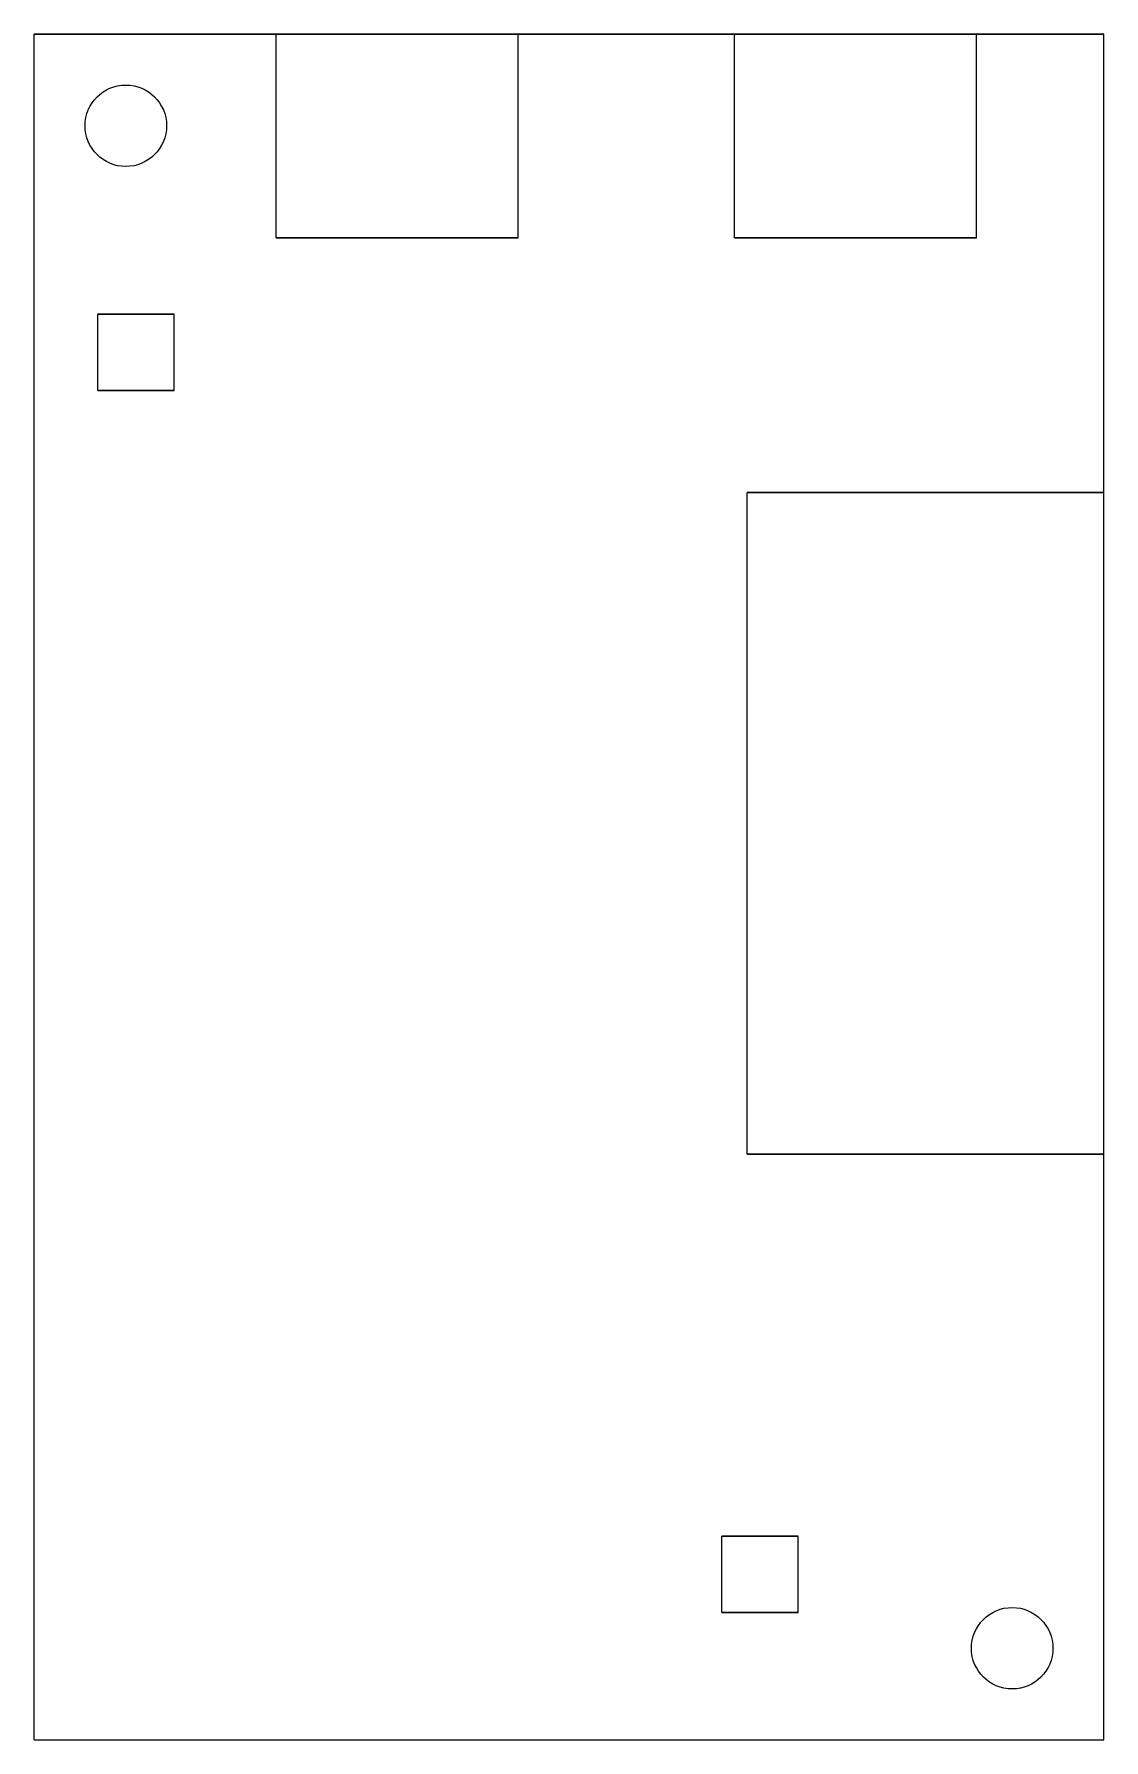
# Model space of a CAD drawing. Header units: millimetres. Extents: x -24.6 to 17.4, y -37.1 to 29.9.
import ezdxf

# ---------------------------------------------------------------- set-up
doc = ezdxf.new("R2010")
doc.units = ezdxf.units.MM

msp = doc.modelspace()

# ---------------------------------------------------------------- linework, layer by layer
for p, q in [((17.4, 29.9, -1.6), (-24.6, 29.9, -1.6)), ((-24.6, -37.1, -1.6), (-24.6, 29.9, -1.6)), ((-24.6, 29.9, -1.6), (-24.6, 29.9)), ((-24.6, 29.9), (-15.1, 29.9)), ((17.4, 29.9, -1.6), (-24.6, 29.9, -1.6)), ((-24.6, -37.1), (-24.6, 29.9)), ((-24.6, 29.9, -1.6), (-24.6, 29.9)), ((-24.6, -37.1, -1.6), (-24.6, 29.9, -1.6)), ((-24.6, 29.9), (-15.1, 29.9)), ((-24.6, -37.1), (-24.6, 29.9)), ((-15.1, 29.9), (-15.1, 29.9, 4)), ((-15.1, 29.9, 4), (-5.6, 29.9, 4)), ((-15.1, 21.9), (-15.1, 29.9)), ((-15.1, 21.9, 4), (-15.1, 29.9, 4)), ((-15.1, 29.9), (-15.1, 29.9, 4)), ((-15.1, 21.9), (-15.1, 29.9)), ((-15.1, 21.9, 4), (-15.1, 29.9, 4)), ((-15.1, 29.9, 4), (-5.6, 29.9, 4)), ((-5.6, 29.9), (-5.6, 29.9, 4)), ((-5.6, 29.9), (2.9, 29.9)), ((-5.6, 29.9), (2.9, 29.9)), ((-5.6, 21.9), (-5.6, 29.9)), ((-5.6, 21.9, 4), (-5.6, 29.9, 4)), ((-5.6, 21.9), (-5.6, 29.9)), ((-5.6, 29.9), (-5.6, 29.9, 4)), ((-5.6, 21.9, 4), (-5.6, 29.9, 4)), ((2.9, 29.9), (2.9, 29.9, 4)), ((2.9, 29.9, 4), (12.4, 29.9, 4)), ((2.9, 21.9), (2.9, 29.9)), ((2.9, 21.9, 4), (2.9, 29.9, 4)), ((2.9, 29.9), (2.9, 29.9, 4)), ((2.9, 21.9), (2.9, 29.9)), ((2.9, 21.9, 4), (2.9, 29.9, 4)), ((2.9, 29.9, 4), (12.4, 29.9, 4)), ((12.4, 29.9), (12.4, 29.9, 4)), ((12.4, 29.9), (17.4, 29.9)), ((12.4, 29.9), (17.4, 29.9)), ((12.4, 21.9), (12.4, 29.9)), ((12.4, 21.9, 4), (12.4, 29.9, 4)), ((12.4, 21.9), (12.4, 29.9)), ((12.4, 29.9), (12.4, 29.9, 4)), ((12.4, 21.9, 4), (12.4, 29.9, 4)), ((17.4, -37.1, -1.6), (17.4, 29.9, -1.6)), ((17.4, 29.9, -1.6), (17.4, 29.9)), ((17.4, 29.9, -1.6), (17.4, 29.9)), ((17.4, 11.9), (17.4, 29.9)), ((17.4, -37.1, -1.6), (17.4, 29.9, -1.6)), ((17.4, 11.9), (17.4, 29.9)), ((-22.6, 26.3), (-22.6, 26.3, -1.6)), ((-22.6, 26.3), (-22.6, 26.3, -1.6)), ((-5.6, 21.9), (-15.1, 21.9)), ((-15.1, 21.9), (-15.1, 21.9, 4)), ((-15.1, 21.9, 4), (-5.6, 21.9, 4)), ((-15.1, 21.9, 4), (-5.6, 21.9, 4)), ((-15.1, 21.9), (-15.1, 21.9, 4)), ((-5.6, 21.9), (-15.1, 21.9)), ((-5.6, 21.9), (-5.6, 21.9, 4)), ((-5.6, 21.9), (-5.6, 21.9, 4)), ((12.4, 21.9), (2.9, 21.9)), ((2.9, 21.9), (2.9, 21.9, 4)), ((2.9, 21.9, 4), (12.4, 21.9, 4)), ((2.9, 21.9, 4), (12.4, 21.9, 4)), ((2.9, 21.9), (2.9, 21.9, 4)), ((12.4, 21.9), (2.9, 21.9)), ((12.4, 21.9), (12.4, 21.9, 4)), ((12.4, 21.9), (12.4, 21.9, 4)), ((-22.1, 15.9), (-22.1, 18.9)), ((-19.1, 18.9), (-22.1, 18.9)), ((-22.1, 15.9, 1.5), (-22.1, 18.9, 1.5)), ((-22.1, 18.9), (-22.1, 18.9, 1.5)), ((-22.1, 15.9), (-22.1, 18.9)), ((-19.1, 18.9), (-22.1, 18.9)), ((-22.1, 18.9), (-22.1, 18.9, 1.5)), ((-22.1, 18.9, 1.5), (-19.1, 18.9, 1.5)), ((-22.1, 15.9, 1.5), (-22.1, 18.9, 1.5)), ((-22.1, 18.9, 1.5), (-19.1, 18.9, 1.5)), ((-19.1, 15.9), (-19.1, 18.9)), ((-19.1, 15.9), (-19.1, 18.9)), ((-19.1, 18.9), (-19.1, 18.9, 1.5)), ((-19.1, 15.9, 1.5), (-19.1, 18.9, 1.5)), ((-19.1, 18.9), (-19.1, 18.9, 1.5)), ((-19.1, 15.9, 1.5), (-19.1, 18.9, 1.5)), ((-19.1, 15.9), (-22.1, 15.9)), ((-22.1, 15.9, 1.5), (-19.1, 15.9, 1.5)), ((-22.1, 15.9), (-22.1, 15.9, 1.5)), ((-19.1, 15.9), (-22.1, 15.9)), ((-22.1, 15.9), (-22.1, 15.9, 1.5)), ((-22.1, 15.9, 1.5), (-19.1, 15.9, 1.5)), ((-19.1, 15.9), (-19.1, 15.9, 1.5)), ((-19.1, 15.9), (-19.1, 15.9, 1.5)), ((3.4, -14.1), (3.4, 11.9)), ((17.4, 11.9), (3.4, 11.9)), ((17.4, 11.9), (3.4, 11.9)), ((3.4, 11.9), (3.4, 11.9, 6)), ((3.4, 11.9, 6), (17.4, 11.9, 6)), ((3.4, -14.1, 6), (3.4, 11.9, 6)), ((3.4, 11.9, 6), (17.4, 11.9, 6)), ((3.4, -14.1, 6), (3.4, 11.9, 6)), ((3.4, 11.9), (3.4, 11.9, 6)), ((3.4, -14.1), (3.4, 11.9)), ((17.4, 11.9), (17.4, 11.9, 6)), ((17.4, -14.1, 6), (17.4, 11.9, 6)), ((17.4, 11.9), (17.4, 11.9, 6)), ((17.4, -14.1, 6), (17.4, 11.9, 6)), ((17.4, -14.1), (3.4, -14.1)), ((3.4, -14.1, 6), (17.4, -14.1, 6)), ((3.4, -14.1, 6), (17.4, -14.1, 6)), ((3.4, -14.1), (3.4, -14.1, 6)), ((17.4, -14.1), (3.4, -14.1)), ((3.4, -14.1), (3.4, -14.1, 6)), ((17.4, -14.1), (17.4, -14.1, 6)), ((17.4, -37.1), (17.4, -14.1)), ((17.4, -37.1), (17.4, -14.1)), ((17.4, -14.1), (17.4, -14.1, 6)), ((2.4, -32.1), (2.4, -29.1)), ((5.4, -29.1), (2.4, -29.1)), ((5.4, -29.1), (2.4, -29.1)), ((2.4, -29.1), (2.4, -29.1, 1.5)), ((2.4, -29.1, 1.5), (5.4, -29.1, 1.5)), ((2.4, -32.1, 1.5), (2.4, -29.1, 1.5)), ((2.4, -29.1), (2.4, -29.1, 1.5)), ((2.4, -32.1), (2.4, -29.1)), ((2.4, -32.1, 1.5), (2.4, -29.1, 1.5)), ((2.4, -29.1, 1.5), (5.4, -29.1, 1.5)), ((5.4, -32.1), (5.4, -29.1)), ((5.4, -32.1), (5.4, -29.1)), ((5.4, -29.1), (5.4, -29.1, 1.5)), ((5.4, -32.1, 1.5), (5.4, -29.1, 1.5)), ((5.4, -29.1), (5.4, -29.1, 1.5)), ((5.4, -32.1, 1.5), (5.4, -29.1, 1.5)), ((5.4, -32.1), (2.4, -32.1)), ((2.4, -32.1, 1.5), (5.4, -32.1, 1.5)), ((2.4, -32.1), (2.4, -32.1, 1.5)), ((5.4, -32.1), (2.4, -32.1)), ((2.4, -32.1), (2.4, -32.1, 1.5)), ((2.4, -32.1, 1.5), (5.4, -32.1, 1.5)), ((5.4, -32.1), (5.4, -32.1, 1.5)), ((5.4, -32.1), (5.4, -32.1, 1.5)), ((12.2, -33.5), (12.2, -33.5, -1.6)), ((12.2, -33.5), (12.2, -33.5, -1.6)), ((-24.6, -37.1, -1.6), (17.4, -37.1, -1.6)), ((-24.6, -37.1, -1.6), (-24.6, -37.1)), ((-24.6, -37.1, -1.6), (17.4, -37.1, -1.6)), ((-24.6, -37.1), (17.4, -37.1)), ((-24.6, -37.1, -1.6), (-24.6, -37.1)), ((-24.6, -37.1), (17.4, -37.1)), ((17.4, -37.1, -1.6), (17.4, -37.1)), ((17.4, -37.1, -1.6), (17.4, -37.1))]:
    msp.add_line(p, q)
for centre in [(-21, 26.3, -1.6), (-21, 26.3, -1.6), (-21, 26.3), (-21, 26.3), (13.8, -33.5, -1.6), (13.8, -33.5, -1.6), (13.8, -33.5), (13.8, -33.5)]:
    msp.add_circle(centre, 1.6)

doc.saveas('drawing.dxf')
